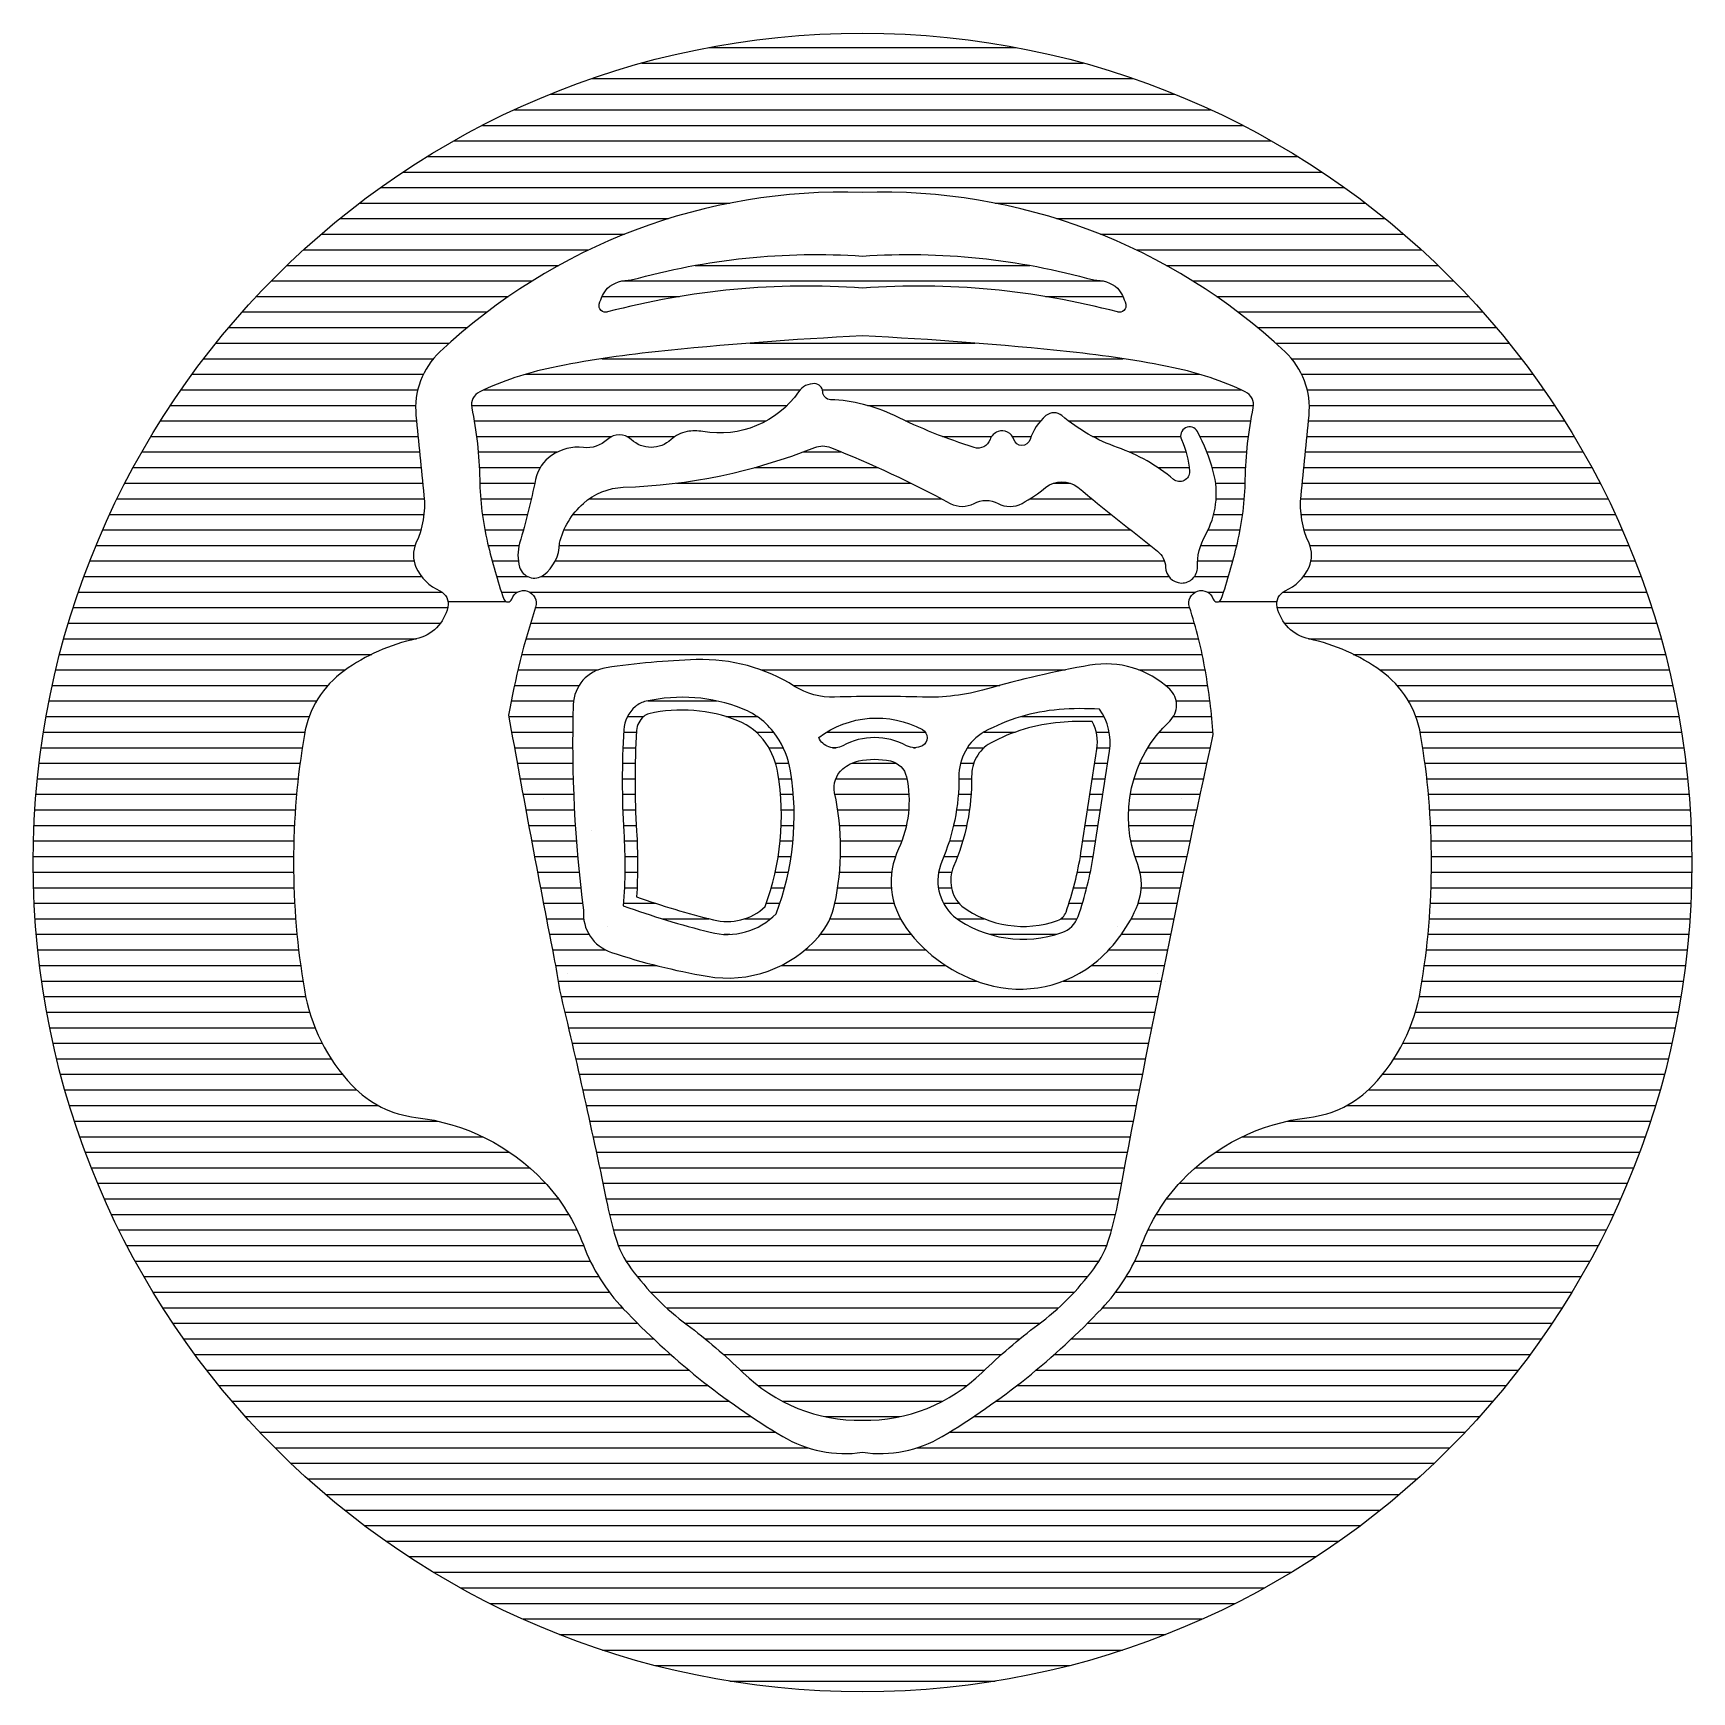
# Model space of a CAD drawing. Header units: millimetres. Extents: x -3 to 2253, y -3 to 1300.
# Drawn here: x 1100 to 1110, y 900 to 910 of the extents above; entities that cross this region are included whole.
import ezdxf

# ---------------------------------------------------------------- set-up
doc = ezdxf.new("R2010")
doc.units = ezdxf.units.MM
doc.layers.add('CYAN', color=4, linetype='Continuous')
doc.layers.add('VEILIG', color=7, linetype='Continuous')

# ---------------------------------------------------------------- blocks, each defined once
blk = doc.blocks.new('*X613')
at = {"color": 0}
for p, q in [((72.786, 243.786), (73.378, 243.786)), ((72.82, 243.692), (72.842, 243.692)), ((73.308, 243.692), (73.319, 243.692))]:
    blk.add_line(p, q, dxfattribs=at)
blk = doc.blocks.new('*X612')
at = {"color": 0}
for p, q in [((71.705, 243.974), (72.121, 243.974)), ((71.584, 243.88), (71.68, 243.88)), ((72.177, 243.88), (72.364, 243.88)), ((73.959, 243.88), (74.456, 243.88)), ((71.56, 243.786), (71.638, 243.786)), ((72.359, 243.786), (72.464, 243.786)), ((73.733, 243.786), (73.92, 243.786)), ((74.409, 243.786), (74.487, 243.786)), ((71.556, 243.692), (71.633, 243.692)), ((72.435, 243.692), (72.522, 243.692)), ((73.632, 243.692), (73.733, 243.692)), ((74.414, 243.692), (74.492, 243.692)), ((71.552, 243.505), (71.629, 243.505)), ((71.553, 243.599), (71.63, 243.599)), ((72.476, 243.599), (72.556, 243.599)), ((72.495, 243.505), (72.573, 243.505)), ((73.581, 243.505), (73.658, 243.505)), ((73.591, 243.599), (73.671, 243.599)), ((74.385, 243.505), (74.463, 243.505)), ((74.4, 243.599), (74.478, 243.599)), ((71.553, 243.411), (71.629, 243.411)), ((72.506, 243.411), (72.583, 243.411)), ((73.577, 243.411), (73.654, 243.411)), ((74.371, 243.411), (74.449, 243.411)), ((71.555, 243.317), (71.632, 243.317)), ((72.511, 243.317), (72.588, 243.317)), ((73.567, 243.317), (73.645, 243.317)), ((74.357, 243.317), (74.434, 243.317)), ((71.559, 243.223), (71.636, 243.223)), ((72.51, 243.223), (72.587, 243.223)), ((73.549, 243.223), (73.628, 243.223)), ((74.342, 243.223), (74.42, 243.223)), ((71.564, 243.13), (71.641, 243.13)), ((72.504, 243.13), (72.581, 243.13)), ((73.524, 243.13), (73.604, 243.13)), ((74.328, 243.13), (74.406, 243.13)), ((71.567, 243.036), (71.644, 243.036)), ((72.492, 243.036), (72.57, 243.036)), ((73.491, 243.036), (73.573, 243.036)), ((74.313, 243.036), (74.391, 243.036)), ((71.567, 242.942), (71.644, 242.942)), ((72.474, 242.942), (72.553, 242.942)), ((73.459, 242.942), (73.538, 242.942)), ((74.295, 242.942), (74.374, 242.942)), ((71.564, 242.848), (71.641, 242.848)), ((72.45, 242.848), (72.53, 242.848)), ((73.458, 242.848), (73.536, 242.848)), ((74.273, 242.848), (74.352, 242.848)), ((71.559, 242.754), (71.751, 242.754)), ((72.42, 242.754), (72.502, 242.754)), ((73.489, 242.754), (73.581, 242.754)), ((74.245, 242.754), (74.326, 242.754)), ((71.793, 242.661), (72.074, 242.661)), ((72.29, 242.661), (72.446, 242.661)), ((73.571, 242.661), (73.733, 242.661)), ((74.197, 242.661), (74.294, 242.661)), ((72.166, 242.567), (72.201, 242.567)), ((73.768, 242.567), (74.17, 242.567))]:
    blk.add_line(p, q, dxfattribs=at)
blk = doc.blocks.new('*X611')
at = {"color": 0}
for p, q in [((71.992, 246.6), (74.008, 246.6)), ((71.55, 246.506), (74.45, 246.506)), ((71.43, 246.413), (71.897, 246.413)), ((74.103, 246.413), (74.57, 246.413)), ((71.443, 246.319), (71.46, 246.319)), ((74.54, 246.319), (74.557, 246.319))]:
    blk.add_line(p, q, dxfattribs=at)
blk = doc.blocks.new('*X610')
at = {"color": 0}
for p, q in [((72.073, 247.913), (73.927, 247.913)), ((71.669, 247.82), (74.331, 247.82)), ((71.367, 247.726), (74.633, 247.726)), ((71.117, 247.632), (74.883, 247.632)), ((70.901, 247.538), (75.099, 247.538)), ((70.709, 247.444), (75.291, 247.444)), ((70.536, 247.351), (75.464, 247.351)), ((70.377, 247.257), (75.623, 247.257)), ((70.231, 247.163), (75.769, 247.163)), ((70.095, 247.069), (75.905, 247.069)), ((69.967, 246.975), (72.2, 246.975)), ((73.8, 246.975), (76.033, 246.975)), ((69.848, 246.882), (71.83, 246.882)), ((74.17, 246.882), (76.152, 246.882)), ((69.736, 246.788), (71.565, 246.788)), ((74.435, 246.788), (76.264, 246.788)), ((69.53, 246.6), (71.169, 246.6)), ((69.63, 246.694), (71.351, 246.694)), ((74.649, 246.694), (76.37, 246.694)), ((74.831, 246.6), (76.47, 246.6)), ((69.436, 246.506), (71.009, 246.506)), ((74.991, 246.506), (76.564, 246.506)), ((69.346, 246.413), (70.866, 246.413)), ((75.134, 246.413), (76.654, 246.413)), ((69.26, 246.319), (70.736, 246.319)), ((75.264, 246.319), (76.74, 246.319)), ((69.179, 246.225), (70.618, 246.225)), ((75.382, 246.225), (76.821, 246.225)), ((69.102, 246.131), (70.509, 246.131)), ((75.491, 246.131), (76.898, 246.131)), ((69.028, 246.037), (70.413, 246.037)), ((75.587, 246.037), (76.972, 246.037)), ((68.958, 245.944), (70.352, 245.944)), ((75.648, 245.944), (77.042, 245.944)), ((68.892, 245.85), (70.318, 245.85)), ((75.682, 245.85), (77.108, 245.85)), ((68.828, 245.756), (70.306, 245.756)), ((75.694, 245.756), (77.172, 245.756)), ((68.768, 245.662), (70.311, 245.662)), ((75.689, 245.662), (77.232, 245.662)), ((68.71, 245.568), (70.32, 245.568)), ((75.68, 245.568), (77.29, 245.568)), ((68.655, 245.475), (70.33, 245.475)), ((75.67, 245.475), (77.345, 245.475)), ((68.603, 245.381), (70.339, 245.381)), ((75.661, 245.381), (77.397, 245.381)), ((68.554, 245.287), (70.348, 245.287)), ((75.652, 245.287), (77.446, 245.287)), ((68.507, 245.193), (70.357, 245.193)), ((75.643, 245.193), (77.493, 245.193)), ((68.42, 245.006), (70.337, 245.006)), ((68.462, 245.099), (70.355, 245.099)), ((75.645, 245.099), (77.538, 245.099)), ((75.663, 245.006), (77.58, 245.006)), ((68.38, 244.912), (70.302, 244.912)), ((75.698, 244.912), (77.62, 244.912)), ((68.342, 244.818), (70.295, 244.818)), ((75.705, 244.818), (77.658, 244.818)), ((68.307, 244.724), (70.342, 244.724)), ((75.658, 244.724), (77.693, 244.724)), ((68.273, 244.63), (70.463, 244.63)), ((75.537, 244.63), (77.727, 244.63)), ((68.242, 244.537), (70.499, 244.537)), ((75.501, 244.537), (77.758, 244.537)), ((68.213, 244.443), (70.455, 244.443)), ((75.545, 244.443), (77.787, 244.443)), ((68.185, 244.349), (70.312, 244.349)), ((75.688, 244.349), (77.815, 244.349)), ((68.16, 244.255), (70.041, 244.255)), ((75.959, 244.255), (77.84, 244.255)), ((68.137, 244.161), (69.883, 244.161)), ((76.117, 244.161), (77.863, 244.161)), ((68.115, 244.068), (69.777, 244.068)), ((76.223, 244.068), (77.885, 244.068)), ((68.096, 243.974), (69.709, 243.974)), ((76.291, 243.974), (77.904, 243.974)), ((68.078, 243.88), (69.664, 243.88)), ((76.336, 243.88), (77.922, 243.88)), ((68.062, 243.786), (69.637, 243.786)), ((76.363, 243.786), (77.938, 243.786)), ((68.048, 243.692), (69.622, 243.692)), ((76.378, 243.692), (77.952, 243.692)), ((68.026, 243.505), (69.597, 243.505)), ((68.036, 243.599), (69.609, 243.599)), ((76.391, 243.599), (77.964, 243.599)), ((76.403, 243.505), (77.974, 243.505)), ((68.017, 243.411), (69.588, 243.411)), ((76.412, 243.411), (77.983, 243.411)), ((68.01, 243.317), (69.58, 243.317)), ((76.42, 243.317), (77.99, 243.317)), ((68.005, 243.223), (69.575, 243.223)), ((76.425, 243.223), (77.995, 243.223)), ((68.002, 243.13), (69.571, 243.13)), ((76.429, 243.13), (77.998, 243.13)), ((68, 243.036), (69.569, 243.036)), ((76.431, 243.036), (78, 243.036)), ((68, 242.942), (69.57, 242.942)), ((76.43, 242.942), (78, 242.942)), ((68.002, 242.848), (69.572, 242.848)), ((76.428, 242.848), (77.998, 242.848)), ((68.006, 242.754), (69.576, 242.754)), ((76.424, 242.754), (77.994, 242.754)), ((68.012, 242.661), (69.582, 242.661)), ((76.418, 242.661), (77.988, 242.661)), ((68.019, 242.567), (69.59, 242.567)), ((76.41, 242.567), (77.981, 242.567)), ((68.028, 242.473), (69.6, 242.473)), ((76.4, 242.473), (77.972, 242.473)), ((68.039, 242.379), (69.612, 242.379)), ((76.388, 242.379), (77.961, 242.379)), ((68.051, 242.285), (69.626, 242.285)), ((76.374, 242.285), (77.949, 242.285)), ((68.066, 242.192), (69.642, 242.192)), ((76.358, 242.192), (77.934, 242.192)), ((68.082, 242.098), (69.666, 242.098)), ((68.1, 242.004), (69.699, 242.004)), ((76.301, 242.004), (77.9, 242.004)), ((76.334, 242.098), (77.918, 242.098)), ((68.12, 241.91), (69.743, 241.91)), ((76.257, 241.91), (77.88, 241.91)), ((68.142, 241.816), (69.797, 241.816)), ((76.203, 241.816), (77.858, 241.816)), ((68.166, 241.723), (69.865, 241.723)), ((76.135, 241.723), (77.834, 241.723)), ((68.192, 241.629), (69.95, 241.629)), ((76.05, 241.629), (77.808, 241.629)), ((68.219, 241.535), (70.081, 241.535)), ((75.919, 241.535), (77.781, 241.535)), ((68.249, 241.441), (70.439, 241.441)), ((75.561, 241.441), (77.751, 241.441)), ((68.281, 241.347), (70.709, 241.347)), ((75.291, 241.347), (77.719, 241.347)), ((68.315, 241.254), (70.872, 241.254)), ((75.128, 241.254), (77.685, 241.254)), ((68.351, 241.16), (70.993, 241.16)), ((75.007, 241.16), (77.649, 241.16)), ((68.389, 241.066), (71.089, 241.066)), ((74.911, 241.066), (77.611, 241.066)), ((68.43, 240.972), (71.166, 240.972)), ((74.834, 240.972), (77.57, 240.972)), ((68.472, 240.878), (71.229, 240.878)), ((74.771, 240.878), (77.528, 240.878)), ((68.518, 240.785), (71.279, 240.785)), ((74.721, 240.785), (77.482, 240.785)), ((68.565, 240.691), (71.319, 240.691)), ((74.681, 240.691), (77.435, 240.691)), ((68.615, 240.597), (71.359, 240.597)), ((68.668, 240.503), (71.41, 240.503)), ((74.59, 240.503), (77.332, 240.503)), ((74.641, 240.597), (77.385, 240.597)), ((68.723, 240.409), (71.473, 240.409)), ((74.527, 240.409), (77.277, 240.409)), ((68.782, 240.316), (71.552, 240.316)), ((74.448, 240.316), (77.218, 240.316)), ((68.843, 240.222), (71.643, 240.222)), ((74.357, 240.222), (77.157, 240.222)), ((68.907, 240.128), (71.74, 240.128)), ((74.26, 240.128), (77.093, 240.128)), ((68.975, 240.034), (71.843, 240.034)), ((74.157, 240.034), (77.025, 240.034)), ((69.045, 239.94), (71.952, 239.94)), ((74.048, 239.94), (76.955, 239.94)), ((69.12, 239.847), (72.069, 239.847)), ((73.931, 239.847), (76.88, 239.847)), ((69.198, 239.753), (72.195, 239.753)), ((73.805, 239.753), (76.802, 239.753)), ((69.28, 239.659), (72.331, 239.659)), ((73.669, 239.659), (76.72, 239.659)), ((69.367, 239.565), (72.478, 239.565)), ((73.522, 239.565), (76.633, 239.565)), ((69.458, 239.471), (72.673, 239.471)), ((73.327, 239.471), (76.542, 239.471)), ((69.554, 239.378), (76.446, 239.378)), ((69.655, 239.284), (76.345, 239.284)), ((69.762, 239.19), (76.238, 239.19)), ((69.876, 239.096), (76.124, 239.096)), ((69.997, 239.002), (76.003, 239.002)), ((70.126, 238.909), (75.874, 238.909)), ((70.264, 238.815), (75.736, 238.815)), ((70.413, 238.721), (75.587, 238.721)), ((70.575, 238.627), (75.425, 238.627)), ((70.753, 238.533), (75.247, 238.533)), ((70.95, 238.44), (75.05, 238.44)), ((71.173, 238.346), (74.827, 238.346)), ((71.433, 238.252), (74.567, 238.252)), ((71.752, 238.158), (74.248, 238.158)), ((72.2, 238.064), (73.8, 238.064))]:
    blk.add_line(p, q, dxfattribs=at)
blk = doc.blocks.new('*X609')
at = {"color": 0}
for p, q in [((72.322, 246.131), (73.678, 246.131)), ((71.429, 246.037), (74.571, 246.037)), ((70.968, 245.944), (75.032, 245.944)), ((70.717, 245.85), (72.624, 245.85)), ((72.758, 245.85), (75.283, 245.85)), ((70.643, 245.756), (72.546, 245.756)), ((73.03, 245.756), (75.357, 245.756)), ((70.659, 245.662), (72.42, 245.662)), ((73.26, 245.662), (74.073, 245.662)), ((74.242, 245.662), (75.341, 245.662)), ((70.673, 245.568), (71.488, 245.568)), ((71.579, 245.568), (71.869, 245.568)), ((73.482, 245.568), (73.779, 245.568)), ((73.905, 245.568), (74.016, 245.568)), ((74.387, 245.568), (74.918, 245.568)), ((75.035, 245.568), (75.327, 245.568)), ((70.683, 245.475), (71.161, 245.475)), ((72.64, 245.475), (72.875, 245.475)), ((74.608, 245.475), (74.951, 245.475)), ((75.077, 245.475), (75.317, 245.475)), ((70.69, 245.381), (71.057, 245.381)), ((72.349, 245.381), (73.093, 245.381)), ((74.781, 245.381), (74.969, 245.381)), ((75.109, 245.381), (75.31, 245.381)), ((70.693, 245.287), (71.024, 245.287)), ((71.878, 245.287), (73.293, 245.287)), ((74.151, 245.287), (74.252, 245.287)), ((75.129, 245.287), (75.307, 245.287)), ((70.698, 245.193), (71.003, 245.193)), ((71.352, 245.193), (73.477, 245.193)), ((74.01, 245.193), (74.383, 245.193)), ((75.132, 245.193), (75.302, 245.193)), ((70.708, 245.099), (70.98, 245.099)), ((70.723, 245.006), (70.955, 245.006)), ((71.201, 245.006), (74.617, 245.006)), ((71.256, 245.099), (74.499, 245.099)), ((75.084, 245.006), (75.277, 245.006)), ((75.118, 245.099), (75.292, 245.099)), ((70.743, 244.912), (70.929, 244.912)), ((71.173, 244.912), (74.735, 244.912)), ((75.04, 244.912), (75.257, 244.912)), ((70.767, 244.818), (70.925, 244.818)), ((71.148, 244.818), (74.82, 244.818)), ((75.02, 244.818), (75.233, 244.818)), ((70.793, 244.724), (70.98, 244.724)), ((71.063, 244.724), (74.847, 244.724)), ((75.002, 244.724), (75.207, 244.724)), ((70.823, 244.63), (70.92, 244.63)), ((70.994, 244.63), (75.006, 244.63)), ((75.08, 244.63), (75.177, 244.63)), ((71.028, 244.537), (74.972, 244.537)), ((70.998, 244.443), (75.001, 244.443)), ((70.971, 244.349), (75.026, 244.349)), ((70.945, 244.255), (75.048, 244.255)), ((70.922, 244.161), (71.406, 244.161)), ((72.388, 244.161), (74.224, 244.161)), ((74.665, 244.161), (75.066, 244.161)), ((70.901, 244.068), (71.291, 244.068)), ((72.583, 244.068), (73.827, 244.068)), ((74.826, 244.068), (75.082, 244.068)), ((70.882, 243.974), (71.258, 243.974)), ((74.891, 243.974), (75.095, 243.974)), ((70.867, 243.88), (71.254, 243.88)), ((74.874, 243.88), (75.106, 243.88)), ((70.884, 243.786), (71.253, 243.786)), ((74.789, 243.786), (75.114, 243.786)), ((70.901, 243.692), (71.252, 243.692)), ((74.721, 243.692), (75.098, 243.692)), ((70.918, 243.599), (71.253, 243.599)), ((70.936, 243.505), (71.255, 243.505)), ((72.839, 243.505), (73.267, 243.505)), ((72.935, 243.599), (73.204, 243.599)), ((74.637, 243.505), (75.057, 243.505)), ((74.672, 243.599), (75.078, 243.599)), ((70.953, 243.411), (71.258, 243.411)), ((72.834, 243.411), (73.28, 243.411)), ((74.615, 243.411), (75.037, 243.411)), ((70.97, 243.317), (71.263, 243.317)), ((72.851, 243.317), (73.279, 243.317)), ((74.605, 243.317), (75.017, 243.317)), ((70.988, 243.223), (71.268, 243.223)), ((72.862, 243.223), (73.265, 243.223)), ((74.606, 243.223), (74.997, 243.223)), ((71.005, 243.13), (71.275, 243.13)), ((72.868, 243.13), (73.237, 243.13)), ((74.618, 243.13), (74.977, 243.13)), ((71.023, 243.036), (71.282, 243.036)), ((72.868, 243.036), (73.198, 243.036)), ((74.642, 243.036), (74.957, 243.036)), ((71.041, 242.942), (71.291, 242.942)), ((72.862, 242.942), (73.177, 242.942)), ((74.674, 242.942), (74.937, 242.942)), ((71.059, 242.848), (71.301, 242.848)), ((72.851, 242.848), (73.174, 242.848)), ((74.682, 242.848), (74.918, 242.848)), ((71.077, 242.754), (71.312, 242.754)), ((72.834, 242.754), (73.191, 242.754)), ((74.662, 242.754), (74.898, 242.754)), ((71.095, 242.661), (71.319, 242.661)), ((72.804, 242.661), (73.229, 242.661)), ((74.62, 242.661), (74.879, 242.661)), ((71.113, 242.567), (71.351, 242.567)), ((72.747, 242.567), (73.293, 242.567)), ((74.562, 242.567), (74.859, 242.567)), ((71.131, 242.473), (71.451, 242.473)), ((72.654, 242.473), (73.381, 242.473)), ((74.485, 242.473), (74.84, 242.473)), ((71.149, 242.379), (71.758, 242.379)), ((72.51, 242.379), (73.501, 242.379)), ((74.38, 242.379), (74.821, 242.379)), ((71.165, 242.285), (73.687, 242.285)), ((74.21, 242.285), (74.802, 242.285)), ((71.183, 242.192), (74.783, 242.192)), ((71.205, 242.098), (74.764, 242.098)), ((71.227, 242.004), (74.745, 242.004)), ((71.249, 241.91), (74.727, 241.91)), ((71.27, 241.816), (74.708, 241.816)), ((71.291, 241.723), (74.69, 241.723)), ((71.312, 241.629), (74.671, 241.629)), ((71.333, 241.535), (74.653, 241.535)), ((71.354, 241.441), (74.635, 241.441)), ((71.374, 241.347), (74.617, 241.347)), ((71.394, 241.254), (74.599, 241.254)), ((71.414, 241.16), (74.581, 241.16)), ((71.434, 241.066), (74.563, 241.066)), ((71.454, 240.972), (74.546, 240.972)), ((71.474, 240.878), (74.526, 240.878)), ((71.498, 240.785), (74.502, 240.785)), ((71.527, 240.691), (74.473, 240.691)), ((71.574, 240.597), (74.426, 240.597)), ((71.642, 240.503), (74.358, 240.503)), ((71.723, 240.409), (74.277, 240.409)), ((71.818, 240.316), (74.182, 240.316)), ((71.931, 240.222), (74.069, 240.222)), ((72.052, 240.128), (73.948, 240.128)), ((72.162, 240.034), (73.838, 240.034)), ((72.263, 239.94), (73.737, 239.94)), ((72.369, 239.847), (73.631, 239.847)), ((72.515, 239.753), (73.485, 239.753)), ((72.772, 239.659), (73.228, 239.659))]:
    blk.add_line(p, q, dxfattribs=at)
blk = doc.blocks.new('PIC-143')
at = {"layer": 'VEILIG'}
for p, q in [((-2.499, 1.574), (-2.151, 1.574)), ((2.15, 1.573), (2.499, 1.573))]:
    blk.add_line(p, q, dxfattribs=at)
for points in [[(0, -3.556, 0.17129), (0.481, -3.46, 0.06914), (1.442, -2.69, 0.10003), (1.683, -2.306, -0.10003), (1.923, -1.921, -0.17637), (2.692, -1.537, 0.17637), (3.077, -1.344, 0.14825), (3.365, -0.767, 0.08485), (3.365, 0.771, 0.19715), (3.125, 1.156, 0.10269), (2.692, 1.348, -0.29397), (2.5, 1.54, -0.35217), (2.548, 1.637, 0.17962), (2.692, 1.781, 0.21835), (2.692, 1.925, -0.13318), (2.644, 2.213, -0.00001), (2.692, 2.694, 0.23333), (2.548, 3.079, 0.19893), (0, 4.04, 0.19893), (-2.548, 3.079, 0.23333), (-2.692, 2.694, -0.00001), (-2.644, 2.213, -0.13318), (-2.692, 1.925, 0.21835), (-2.692, 1.781, 0.17962), (-2.548, 1.637, -0.35217), (-2.5, 1.54, -0.29397), (-2.692, 1.348, 0.10269), (-3.125, 1.156, 0.19715), (-3.365, 0.771, 0.08485), (-3.365, -0.767, 0.14825), (-3.077, -1.344, 0.17637), (-2.692, -1.537, -0.17637), (-1.923, -1.921, -0.10003), (-1.683, -2.306, 0.10003), (-1.442, -2.69, 0.06914), (-0.481, -3.46, 0.17129)], [(-1.538, 3.319, -0.57524), (-1.587, 3.367, -0.10287), (-1.538, 3.463, -0.18057), (-1.394, 3.512, -0.08561), (0, 3.656, -0.08561), (1.394, 3.512, -0.18057), (1.538, 3.463, -0.10287), (1.587, 3.367, -0.57524), (1.538, 3.319, 0.08276), (0, 3.463, 0.08276)], [(-1.827, -0.767, -0.00757), (-1.538, -2.065, 0.02073), (-1.49, -2.258, 0.08884), (-1.394, -2.45, 0.07239), (-1.058, -2.787, -0.0339), (-0.721, -3.075, 0.20057), (0, -3.363, 0.20057), (0.721, -3.075, -0.0339), (1.058, -2.787, 0.07239), (1.394, -2.45, 0.08884), (1.49, -2.258, 0.02073), (1.538, -2.065, -0.00757), (2.115, 0.771, 0.02473), (2.067, 1.156, 0.0356), (1.971, 1.54, -0.99441), (2.115, 1.588, 0.71651), (2.163, 1.588, 0.02453), (2.26, 1.925, 0.05249), (2.308, 2.31, -0.04563), (2.356, 2.742, 0.3456), (2.308, 2.838, 0.06002), (1.875, 2.983, 0.02461), (1.25, 3.079, 0.01334), (0, 3.175, 0.01334), (-1.25, 3.079, 0.02461), (-1.875, 2.983, 0.06002), (-2.308, 2.838, 0.3456), (-2.356, 2.742, -0.04563), (-2.308, 2.31, 0.05249), (-2.26, 1.925, 0.02453), (-2.163, 1.588, 0.71651), (-2.115, 1.588, -0.99441), (-1.971, 1.54, 0.0356), (-2.134, 0.888, 0.00372), (-1.861, -0.57, -0.01211)], [(-1.923, 1.733, 0.23607), (-1.827, 1.925, -0.15212), (-1.683, 2.165, -0.17575), (-1.442, 2.262, 0.08663), (-0.288, 2.502, -0.1914), (-0.192, 2.502, -0.02921), (0.529, 2.165, 0.25269), (0.673, 2.165, -0.25269), (0.817, 2.165, 0.25269), (0.962, 2.165, 0.04652), (1.106, 2.262, -0.35429), (1.298, 2.262, 0.00312), (1.779, 1.877, -0.22291), (1.827, 1.781, 0.39964), (1.923, 1.685, 0.42893), (2.019, 1.781, -0.13581), (2.067, 1.973, 0.19782), (2.115, 2.358, 0.05719), (2.019, 2.598, 0.96935), (1.923, 2.55, -0.09405), (1.971, 2.358, -0.65845), (1.875, 2.31, 0.09114), (1.538, 2.502, -0.09114), (1.202, 2.694, 0.36556), (1.106, 2.694, 0.14187), (1.01, 2.55, -0.73269), (0.913, 2.55, 0.42339), (0.817, 2.598, 0.22784), (0.769, 2.55, -0.4051), (0.673, 2.502, -0.0372), (0.192, 2.694, 0.10533), (-0.192, 2.79, -0.39381), (-0.24, 2.838, 0.39381), (-0.288, 2.887, 0.25467), (-0.385, 2.838, -0.29167), (-0.962, 2.598, 0.08661), (-1.058, 2.598, 0.14646), (-1.154, 2.55, -0.39623), (-1.394, 2.55, 0.39623), (-1.538, 2.55, -0.21981), (-1.683, 2.502, 0.17989), (-1.875, 2.454, 0.19327), (-1.971, 2.31, -0.01941), (-2.067, 1.925, 0.14286), (-2.067, 1.781, 0.52395)], [(1.371, 1.189, 0.02664), (0.746, 1.045, -0.07802), (0.361, 0.997, 0.01568), (-0.168, 0.997, -0.14943), (-0.409, 1.062, 0.14964), (-1.002, 1.223, 0.02932), (-1.546, 1.174, 0.3625), (-1.744, 0.951, 0.04011), (-1.682, -0.287, 0.34662), (-1.514, -0.542, 0.03687), (-0.937, -0.686, 0.26297), (-0.264, -0.446, 0.12556), (-0.168, -0.253, 0.10732), (-0.168, 0.42, -0.27438), (-0.119, 0.564, -0.12556), (-0.023, 0.612, -0.10732), (0.169, 0.612, -0.29383), (0.265, 0.516, -0.16368), (0.217, 0.083, 0.27397), (0.265, -0.397, 0.16425), (0.746, -0.734, 0.25333), (1.419, -0.59, 0.12222), (1.659, -0.253, 0.19078), (1.659, -0.013, -0.30698), (1.852, 0.853, 0.43128), (1.852, 1.045, 0.23677)], [(-0.434, 0.552, 0.10908), (-0.518, 0.762, 0.15024), (-0.724, 0.927, 0.15099), (-1.305, 0.972, 0.12093), (-1.369, 0.94, 0.20417), (-1.439, 0.8, 0.03043), (-1.439, 0.184, -0.03441), (-1.442, -0.261, 0.02349), (-0.918, -0.421, 0.2682), (-0.521, -0.309, 0.13265)], [(-0.51, 0.539, 0.10908), (-0.582, 0.719, 0.15024), (-0.752, 0.855, 0.15099), (-1.288, 0.897, 0.12093), (-1.319, 0.881, 0.20417), (-1.362, 0.795, 0.03043), (-1.362, 0.189, -0.02994), (-1.362, -0.208, 0.02097), (-0.899, -0.346, 0.25602), (-0.587, -0.266, 0.12998)], [(1.202, -0.423, 0.22761), (1.3, -0.325, 0.04644), (1.393, 0.047, -0.00024), (1.489, 0.672, 0.19638), (1.429, 0.924, 0.0366), (1.185, 0.922, 0.10468), (0.734, 0.787, 0.14365), (0.62, 0.672, 0.12824), (0.581, 0.517, -0.10412), (0.478, 0.006, 0.31879), (0.549, -0.324, 0.24923)], [(0.361, 0.801, -0.59486), (0.361, 0.704, -0.25403), (0.265, 0.704, 0.25403), (-0.119, 0.704, -0.43421), (-0.264, 0.753, -0.29531)], [(1.176, -0.35, 0.22761), (1.227, -0.299, 0.04644), (1.317, 0.058, -0.00024), (1.413, 0.683, 0.16223), (1.385, 0.85, 0.03045), (1.191, 0.845, 0.10468), (0.771, 0.719, 0.14365), (0.687, 0.635, 0.12824), (0.658, 0.518, -0.10412), (0.549, -0.025, 0.31399), (0.599, -0.264, 0.24749)]]:
    blk.add_lwpolyline(points, format="xyb", close=True, dxfattribs=at)
for points in [[(-2.019, 0.435), (-2.019, 0.435, 0.24241)], [(2.019, 0.435), (2.019, 0.435, 0.17846)], [(-1.923, 0.387), (-1.923, 0.387, -0.16264)], [(-1.738, 0.327), (-1.738, 0.327, -0.10925)], [(1.923, 0.387), (1.923, 0.387, 0.24241)], [(-1.635, 0.194), (-1.635, 0.194, -0.10925)], [(1.615, 0.144), (1.615, 0.144, -0.00999)], [(1.635, 0.194), (1.635, 0.194, -0.30934)], [(-1.538, -0.383), (-1.538, -0.383, -0.33264)], [(1.538, -0.383), (1.538, -0.383, -0.10925)], [(1.549, -0.45), (1.549, -0.45, -0.05476)], [(-1.574, -0.512), (-1.574, -0.512, -0.21649)], [(-1.779, -0.671), (-1.779, -0.671, 0.283)], [(1.779, -0.671), (1.779, -0.671, -0.33264)], [(-1.827, -0.719), (-1.827, -0.719, 0.11744)], [(1.827, -0.719), (1.827, -0.719, 0.283)]]:
    blk.add_lwpolyline(points, format="xyb", dxfattribs=at)
blk.add_circle((0, 0), 5, dxfattribs=at)
at = {"layer": 'CYAN'}
for name in ['*X610', '*X611', '*X609', '*X612', '*X613']:
    blk.add_blockref(name, (-73, -243), dxfattribs=at)

msp = doc.modelspace()

# ---------------------------------------------------------------- block references
msp.add_blockref('PIC-143', (1105, 905))

doc.saveas('drawing.dxf')
